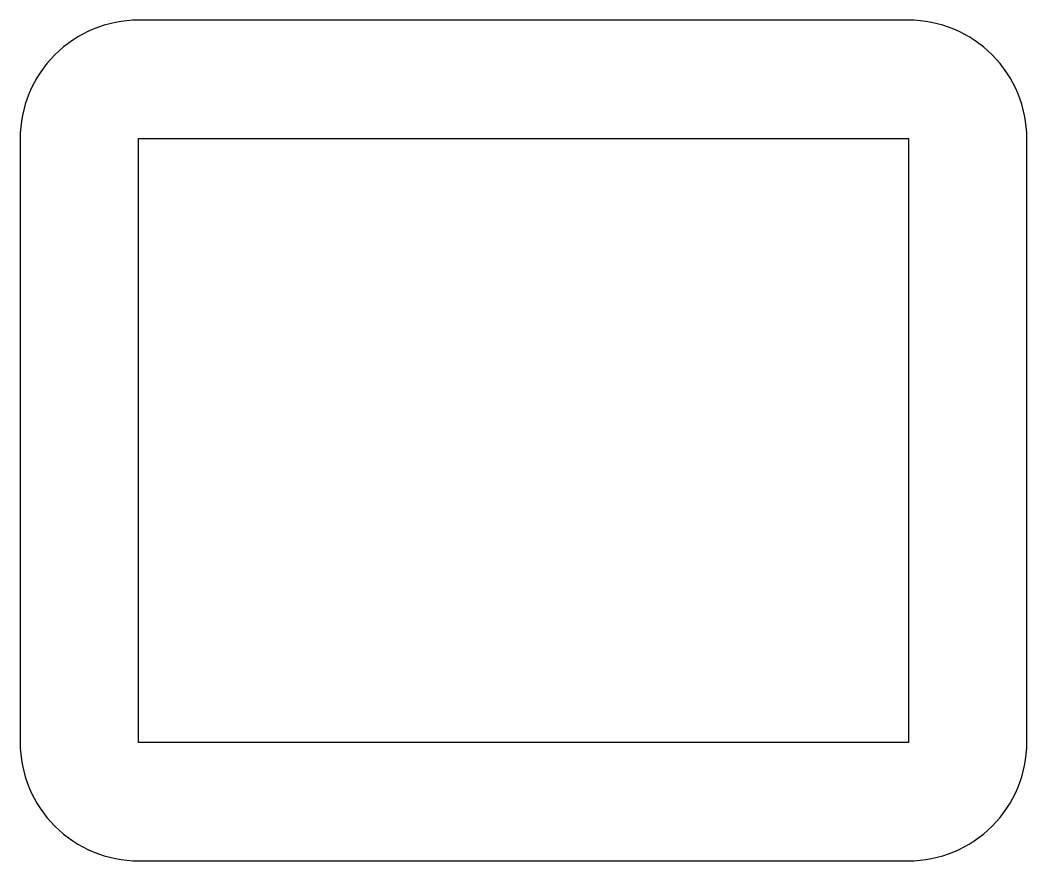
# Model space of a CAD drawing. Header units: millimetres. Extents: x -42.5 to 42.5, y -35.5 to 35.5.
import ezdxf

# ---------------------------------------------------------------- set-up
doc = ezdxf.new("R2010")
doc.units = ezdxf.units.MM

msp = doc.modelspace()

# ---------------------------------------------------------------- linework, layer by layer
msp.add_lwpolyline([(32.5, 35.5), (-32.5, 35.5, 0.414214), (-42.5, 25.5), (-42.5, -25.5, 0.414214), (-32.5, -35.5), (32.5, -35.5, 0.414214), (42.5, -25.5), (42.5, 25.5, 0.414214)], format="xyb", close=True)
msp.add_lwpolyline([(32.5, 25.5), (32.5, -25.5), (-32.5, -25.5), (-32.5, 25.5)], close=True)

doc.saveas('drawing.dxf')
